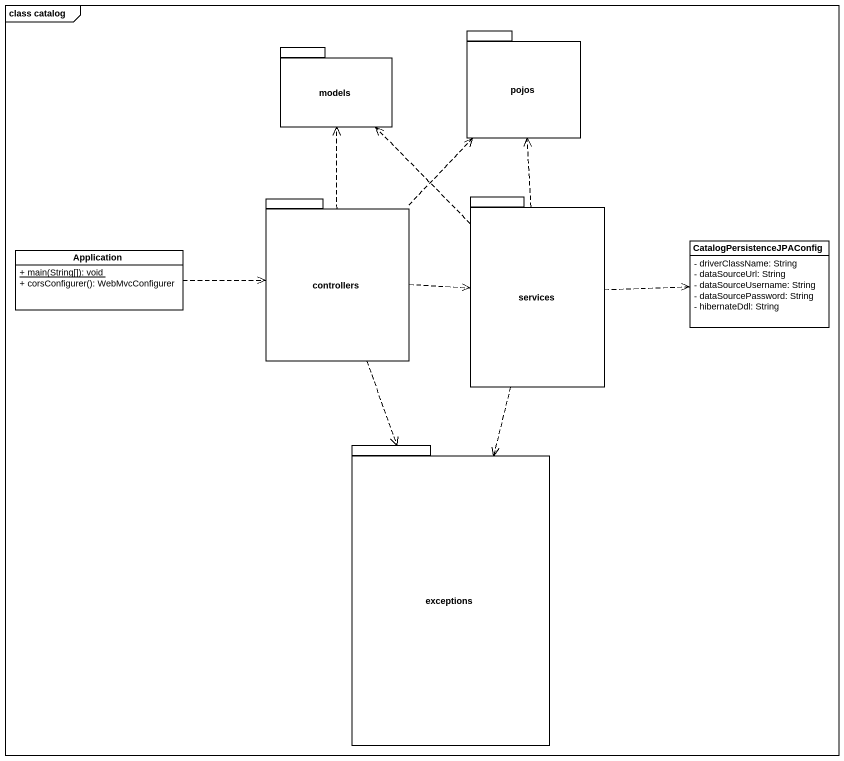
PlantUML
@startuml
mainframe class catalog
hide circle
hide empty members
skinparam classAttributeIconSize 0
package pojos {
}
package models {
}
package controllers {
}
package services {
}
class Application {
  {static} + main(String[]): void
  + corsConfigurer(): WebMvcConfigurer
}
class CatalogPersistenceJPAConfig {
  - driverClassName: String
  - dataSourceUrl: String
  - dataSourceUsername: String
  - dataSourcePassword: String
  - hibernateDdl: String
}
package exceptions {
}
controllers .up.> pojos
controllers .up.> models
controllers .right.> services
controllers ..> exceptions
services .up.> pojos
services .up.> models
services .right.> CatalogPersistenceJPAConfig
services ..> exceptions
Application .right.> controllers
@enduml
